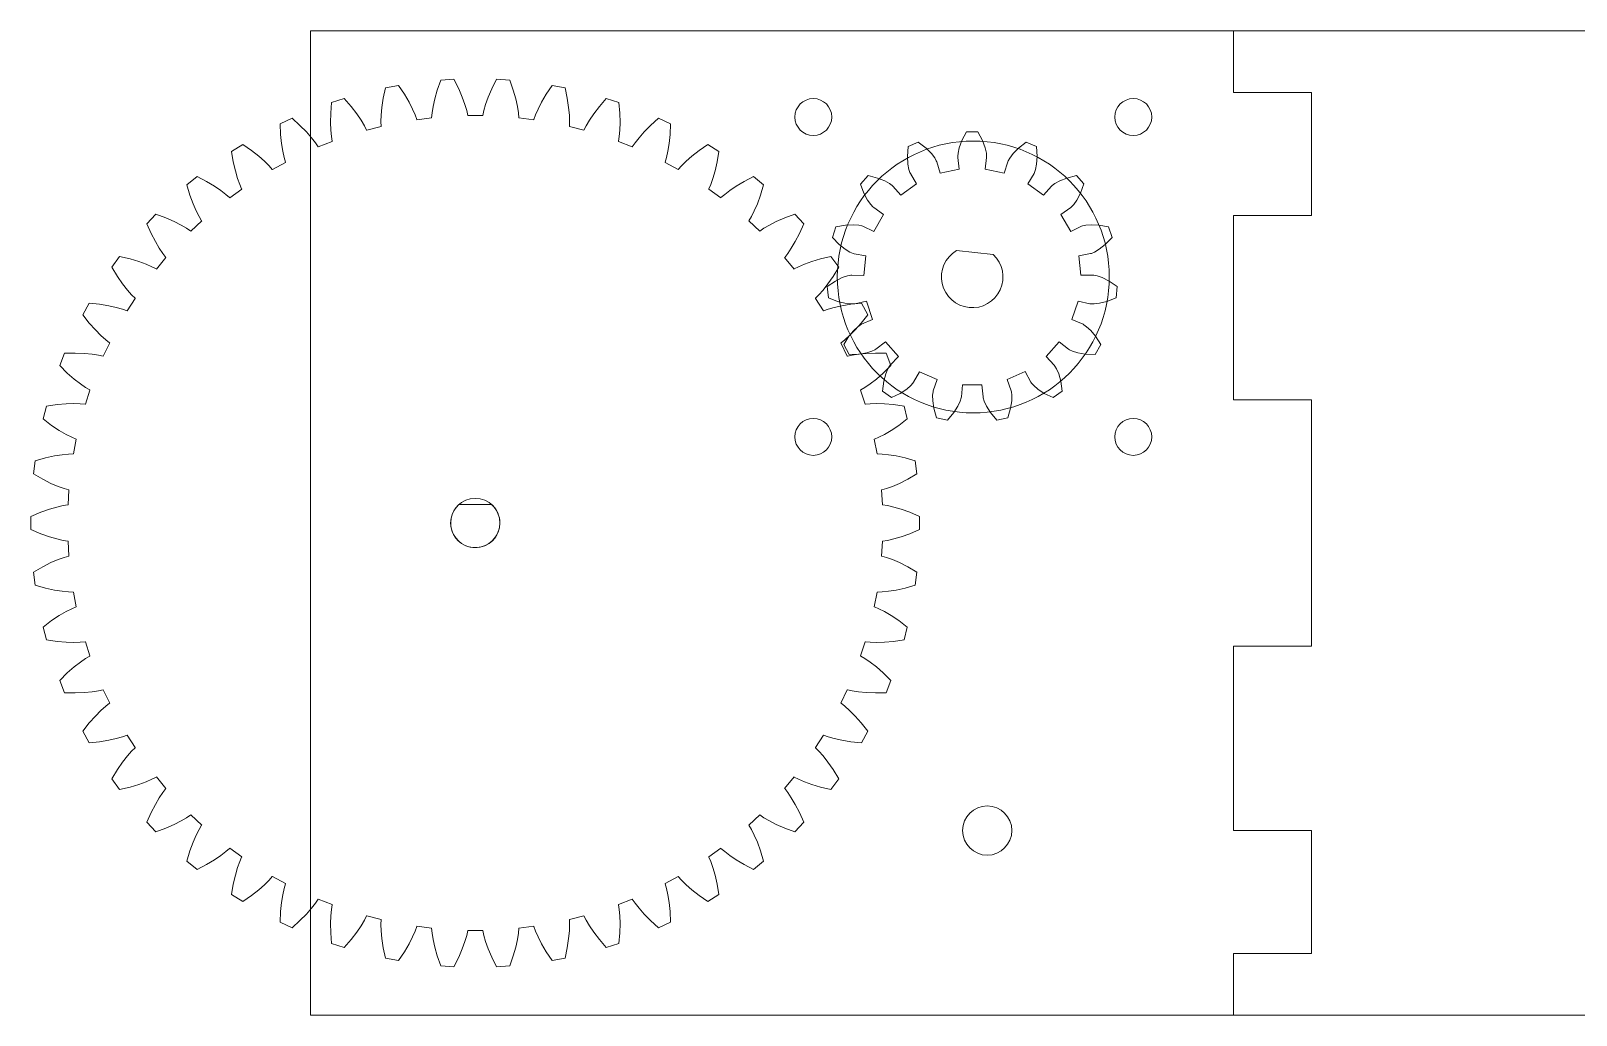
# Model space of a CAD drawing. Header units: millimetres. Extents: x -23 to 323, y -14 to 80.
# Drawn here: x -22.7 to 102.8, y 0 to 80 of the extents above; entities that cross this region are included whole.
import ezdxf

# ---------------------------------------------------------------- set-up
doc = ezdxf.new("R2010")
doc.units = ezdxf.units.MM
doc.layers.get('0').update_dxf_attribs({"lineweight": 0})

# ---------------------------------------------------------------- blocks, each defined once
blk = doc.blocks.new('SY35ST36-1004A')
for centre, radius in [((-13, 13), 1.5), ((13, 13), 1.5), ((0, 0), 11.05), ((-13, -13), 1.5), ((13, -13), 1.5)]:
    blk.add_circle(centre, radius)
blk = doc.blocks.new('4mm d')
at = {"lineweight": 0}
blk.add_line((-1.32, 1.5), (1.32, 1.5), dxfattribs=at)
for start, end in [(131.4096, 0), (0, 48.5904)]:
    blk.add_arc((0, 0), 2, start, end, dxfattribs=at)
blk = doc.blocks.new('4mm_cp250_pa20_t50')
for p, q in [((-7.475, 34.523), (-7.294, 35.367)), ((-7.294, 35.367), (-6.237, 35.568)), ((-6.237, 35.568), (-5.758, 34.85)), ((-3.293, 34.468), (-3.09, 35.187)), ((-3.09, 35.187), (-2.804, 36.002)), ((-2.804, 36.002), (-1.73, 36.07)), ((-1.73, 36.07), (-1.345, 35.297)), ((-1.345, 35.297), (-1.053, 34.609)), ((1.053, 34.609), (1.345, 35.297)), ((1.345, 35.297), (1.73, 36.07)), ((1.73, 36.07), (2.804, 36.002)), ((2.804, 36.002), (3.09, 35.187)), ((3.09, 35.187), (3.293, 34.468)), ((5.758, 34.85), (6.237, 35.568)), ((6.237, 35.568), (7.294, 35.367)), ((7.294, 35.367), (7.475, 34.523)), ((-11.743, 33.314), (-11.669, 34.174)), ((-11.669, 34.174), (-10.646, 34.506)), ((-10.646, 34.506), (-10.081, 33.854)), ((-7.587, 33.784), (-7.475, 34.523)), ((-5.758, 34.85), (-5.383, 34.204)), ((-5.383, 34.204), (-5.097, 33.641)), ((-3.429, 33.851), (-3.293, 34.468)), ((-1.053, 34.609), (-0.84, 34.014)), ((-0.84, 34.014), (-0.696, 33.518)), ((0.696, 33.518), (0.84, 34.014)), ((0.84, 34.014), (1.053, 34.609)), ((3.293, 34.468), (3.429, 33.851)), ((5.097, 33.641), (5.383, 34.204)), ((5.383, 34.204), (5.758, 34.85)), ((7.475, 34.523), (7.587, 33.784)), ((10.081, 33.854), (10.646, 34.506)), ((10.646, 34.506), (11.669, 34.174)), ((11.669, 34.174), (11.743, 33.314)), ((-15.86, 32.442), (-14.887, 32.9)), ((-14.887, 32.9), (-14.244, 32.323)), ((-11.761, 32.566), (-11.743, 33.314)), ((-10.081, 33.854), (-9.627, 33.26)), ((-9.627, 33.26), (-9.273, 32.737)), ((-9.273, 32.737), (-9.01, 32.292)), ((-7.662, 32.638), (-7.645, 33.155)), ((-7.645, 33.155), (-7.587, 33.784)), ((-5.097, 33.641), (-4.891, 33.167)), ((-4.891, 33.167), (-4.754, 32.791)), ((-4.754, 32.791), (-4.752, 32.779)), ((-4.752, 32.779), (-3.55, 32.931)), ((-3.551, 32.943), (-3.51, 33.341)), ((-3.55, 32.931), (-3.551, 32.943)), ((-3.51, 33.341), (-3.429, 33.851)), ((-0.696, 33.518), (-0.606, 33.128)), ((-0.606, 33.128), (-0.606, 33.117)), ((-0.606, 33.117), (0.606, 33.117)), ((0.606, 33.128), (0.696, 33.518)), ((0.606, 33.117), (0.606, 33.128)), ((3.429, 33.851), (3.51, 33.341)), ((3.51, 33.341), (3.551, 32.943)), ((3.551, 32.943), (3.55, 32.931)), ((3.55, 32.931), (4.752, 32.78)), ((4.752, 32.78), (4.754, 32.791)), ((4.754, 32.791), (4.891, 33.167)), ((4.891, 33.167), (5.097, 33.641)), ((7.587, 33.784), (7.645, 33.155)), ((7.645, 33.155), (7.662, 32.638)), ((9.01, 32.292), (9.273, 32.737)), ((9.273, 32.737), (9.627, 33.26)), ((9.627, 33.26), (10.081, 33.854)), ((11.743, 33.314), (11.761, 32.566)), ((14.244, 32.323), (14.887, 32.9)), ((14.887, 32.9), (15.86, 32.442)), ((-15.826, 31.579), (-15.86, 32.442)), ((-15.75, 30.836), (-15.826, 31.579)), ((-14.244, 32.323), (-13.72, 31.791)), ((-13.72, 31.791), (-13.303, 31.316)), ((-11.74, 31.935), (-11.761, 32.566)), ((-11.692, 31.421), (-11.74, 31.935)), ((-11.632, 31.025), (-11.692, 31.421)), ((-9.01, 32.292), (-8.826, 31.937)), ((-8.826, 31.937), (-8.823, 31.925)), ((-8.823, 31.925), (-7.648, 32.227)), ((-7.651, 32.238), (-7.662, 32.638)), ((-7.648, 32.227), (-7.651, 32.238)), ((7.651, 32.238), (7.648, 32.227)), ((7.648, 32.227), (8.823, 31.926)), ((7.662, 32.638), (7.651, 32.238)), ((8.823, 31.926), (8.826, 31.937)), ((8.826, 31.937), (9.01, 32.292)), ((11.692, 31.421), (11.632, 31.025)), ((11.74, 31.935), (11.692, 31.421)), ((11.761, 32.566), (11.74, 31.935)), ((13.303, 31.316), (13.72, 31.791)), ((13.72, 31.791), (14.244, 32.323)), ((15.826, 31.579), (15.75, 30.836)), ((15.86, 32.442), (15.826, 31.579)), ((-19.801, 30.198), (-18.893, 30.774)), ((-19.659, 29.347), (-19.801, 30.198)), ((-18.893, 30.774), (-18.183, 30.283)), ((-18.183, 30.283), (-17.596, 29.821)), ((-15.65, 30.212), (-15.75, 30.836)), ((-15.538, 29.708), (-15.65, 30.212)), ((-13.303, 31.316), (-12.986, 30.908)), ((-12.986, 30.908), (-12.759, 30.579)), ((-12.759, 30.579), (-12.755, 30.569)), ((-12.755, 30.569), (-11.628, 31.015)), ((-11.628, 31.015), (-11.632, 31.025)), ((11.632, 31.025), (11.628, 31.014)), ((11.628, 31.014), (12.754, 30.568)), ((12.754, 30.568), (12.759, 30.579)), ((12.759, 30.579), (12.986, 30.908)), ((12.986, 30.908), (13.303, 31.316)), ((15.65, 30.212), (15.538, 29.708)), ((15.75, 30.836), (15.65, 30.212)), ((17.596, 29.821), (18.183, 30.283)), ((18.183, 30.283), (18.893, 30.774)), ((18.893, 30.774), (19.801, 30.198)), ((19.801, 30.198), (19.659, 29.347)), ((-19.491, 28.618), (-19.659, 29.347)), ((-17.596, 29.821), (-17.123, 29.402)), ((-17.123, 29.402), (-16.758, 29.037)), ((-16.758, 29.037), (-16.491, 28.738)), ((-16.485, 28.728), (-15.423, 29.313)), ((-15.428, 29.323), (-15.538, 29.708)), ((-15.423, 29.313), (-15.428, 29.323)), ((15.428, 29.323), (15.423, 29.313)), ((15.423, 29.313), (16.486, 28.729)), ((15.538, 29.708), (15.428, 29.323)), ((16.491, 28.738), (16.758, 29.037)), ((16.758, 29.037), (17.123, 29.402)), ((17.123, 29.402), (17.596, 29.821)), ((19.659, 29.347), (19.491, 28.618)), ((-23.43, 27.478), (-22.601, 28.164)), ((-22.601, 28.164), (-21.835, 27.765)), ((-21.835, 27.765), (-21.195, 27.38)), ((-19.313, 28.012), (-19.491, 28.618)), ((-19.139, 27.526), (-19.313, 28.012)), ((-16.491, 28.738), (-16.485, 28.728)), ((16.486, 28.729), (16.491, 28.738)), ((19.313, 28.012), (19.139, 27.526)), ((19.491, 28.618), (19.313, 28.012)), ((21.195, 27.38), (21.835, 27.765)), ((21.835, 27.765), (22.601, 28.164)), ((22.601, 28.164), (23.43, 27.478)), ((-23.182, 26.651), (-23.43, 27.478)), ((-22.924, 25.95), (-23.182, 26.651)), ((-21.195, 27.38), (-20.673, 27.024)), ((-20.673, 27.024), (-20.265, 26.708)), ((-20.265, 26.708), (-19.963, 26.445)), ((-19.963, 26.445), (-19.956, 26.435)), ((-19.956, 26.435), (-18.975, 27.148)), ((-18.982, 27.158), (-19.139, 27.526)), ((-18.975, 27.148), (-18.982, 27.158)), ((18.982, 27.158), (18.975, 27.148)), ((18.975, 27.148), (19.956, 26.436)), ((19.139, 27.526), (18.982, 27.158)), ((19.956, 26.436), (19.963, 26.445)), ((19.963, 26.445), (20.265, 26.708)), ((20.265, 26.708), (20.673, 27.024)), ((20.673, 27.024), (21.195, 27.38)), ((23.182, 26.651), (22.924, 25.95)), ((23.43, 27.478), (23.182, 26.651)), ((-22.672, 25.371), (-22.924, 25.95)), ((-22.438, 24.91), (-22.672, 25.371)), ((22.672, 25.371), (22.438, 24.91)), ((22.924, 25.95), (22.672, 25.371)), ((-26.689, 24.325), (-25.953, 25.109)), ((-26.34, 23.536), (-26.689, 24.325)), ((-25.953, 25.109), (-25.143, 24.81)), ((-25.143, 24.81), (-24.459, 24.508)), ((-24.459, 24.508), (-23.897, 24.22)), ((-23.897, 24.22), (-23.452, 23.957)), ((-23.452, 23.957), (-23.12, 23.734)), ((-23.112, 23.726), (-22.228, 24.556)), ((-22.236, 24.565), (-22.438, 24.91)), ((-22.228, 24.556), (-22.236, 24.565)), ((22.236, 24.565), (22.228, 24.556)), ((22.228, 24.556), (23.112, 23.726)), ((22.438, 24.91), (22.236, 24.565)), ((23.12, 23.734), (23.452, 23.957)), ((23.452, 23.957), (23.897, 24.22)), ((23.897, 24.22), (24.459, 24.508)), ((24.459, 24.508), (25.143, 24.81)), ((25.143, 24.81), (25.953, 25.109)), ((25.953, 25.109), (26.689, 24.325)), ((26.689, 24.325), (26.34, 23.536)), ((-25.995, 22.872), (-26.34, 23.536)), ((-25.673, 22.329), (-25.995, 22.872)), ((-23.12, 23.734), (-23.112, 23.726)), ((23.112, 23.726), (23.12, 23.734)), ((25.995, 22.872), (25.673, 22.329)), ((26.34, 23.536), (25.995, 22.872)), ((-29.527, 20.788), (-28.895, 21.658)), ((-28.895, 21.658), (-28.054, 21.463)), ((-28.054, 21.463), (-27.338, 21.249)), ((-25.903, 20.643), (-25.131, 21.577)), ((-25.383, 21.902), (-25.673, 22.329)), ((-25.139, 21.584), (-25.383, 21.902)), ((-25.131, 21.577), (-25.139, 21.584)), ((25.139, 21.584), (25.13, 21.577)), ((25.13, 21.577), (25.903, 20.643)), ((25.383, 21.902), (25.139, 21.584)), ((25.673, 22.329), (25.383, 21.902)), ((27.338, 21.249), (28.054, 21.463)), ((28.054, 21.463), (28.895, 21.658)), ((28.895, 21.658), (29.527, 20.788)), ((-29.082, 20.049), (-29.527, 20.788)), ((-27.338, 21.249), (-26.744, 21.034)), ((-26.744, 21.034), (-26.27, 20.829)), ((-26.27, 20.829), (-25.912, 20.65)), ((-25.912, 20.65), (-25.903, 20.643)), ((25.903, 20.643), (25.912, 20.65)), ((25.912, 20.65), (26.27, 20.829)), ((26.27, 20.829), (26.744, 21.034)), ((26.744, 21.034), (27.338, 21.249)), ((29.527, 20.788), (29.082, 20.049)), ((-28.657, 19.434), (-29.082, 20.049)), ((-28.269, 18.935), (-28.657, 19.434)), ((-27.928, 18.548), (-28.269, 18.935)), ((28.269, 18.935), (27.928, 18.548)), ((28.657, 19.434), (28.269, 18.935)), ((29.082, 20.049), (28.657, 19.434)), ((-31.9, 16.923), (-31.382, 17.866)), ((-31.382, 17.866), (-30.523, 17.778)), ((-30.523, 17.778), (-29.786, 17.655)), ((-29.786, 17.655), (-29.17, 17.516)), ((-28.286, 17.233), (-27.636, 18.256)), ((-27.646, 18.263), (-27.928, 18.548)), ((-27.636, 18.256), (-27.646, 18.263)), ((27.646, 18.263), (27.637, 18.257)), ((27.637, 18.257), (28.286, 17.233)), ((27.928, 18.548), (27.646, 18.263)), ((29.17, 17.516), (29.786, 17.655)), ((29.786, 17.655), (30.523, 17.778)), ((30.523, 17.778), (31.382, 17.866)), ((31.382, 17.866), (31.9, 16.923)), ((-31.365, 16.246), (-31.9, 16.923)), ((-29.17, 17.516), (-28.673, 17.372)), ((-28.673, 17.372), (-28.296, 17.239)), ((-28.296, 17.239), (-28.286, 17.233)), ((28.286, 17.233), (28.296, 17.239)), ((28.296, 17.239), (28.673, 17.372)), ((28.673, 17.372), (29.17, 17.516)), ((31.9, 16.923), (31.365, 16.246)), ((-30.867, 15.689), (-31.365, 16.246)), ((-30.419, 15.243), (-30.867, 15.689)), ((-30.032, 14.901), (-30.419, 15.243)), ((30.419, 15.243), (30.032, 14.901)), ((30.867, 15.689), (30.419, 15.243)), ((31.365, 16.246), (30.867, 15.689)), ((-33.373, 13.792), (-32.511, 13.812)), ((-32.511, 13.812), (-31.764, 13.783)), ((-30.223, 13.552), (-29.707, 14.649)), ((-29.717, 14.654), (-30.032, 14.901)), ((-29.707, 14.649), (-29.717, 14.654)), ((29.717, 14.654), (29.707, 14.649)), ((29.707, 14.649), (30.224, 13.552)), ((30.032, 14.901), (29.717, 14.654)), ((31.764, 13.783), (32.511, 13.812)), ((32.511, 13.812), (33.373, 13.792)), ((-33.769, 12.792), (-33.373, 13.792)), ((-33.154, 12.187), (-33.769, 12.792)), ((-31.764, 13.783), (-31.135, 13.722)), ((-31.135, 13.722), (-30.625, 13.642)), ((-30.625, 13.642), (-30.234, 13.557)), ((-30.234, 13.557), (-30.223, 13.552)), ((30.224, 13.552), (30.234, 13.557)), ((30.234, 13.557), (30.625, 13.642)), ((30.625, 13.642), (31.135, 13.722)), ((31.135, 13.722), (31.764, 13.783)), ((33.769, 12.792), (33.154, 12.187)), ((33.373, 13.792), (33.769, 12.792)), ((-32.59, 11.696), (-33.154, 12.187)), ((-32.09, 11.31), (-32.59, 11.696)), ((-31.663, 11.02), (-32.09, 11.31)), ((32.09, 11.31), (31.663, 11.02)), ((32.59, 11.696), (32.09, 11.31)), ((33.154, 12.187), (32.59, 11.696)), ((-31.684, 9.658), (-31.309, 10.81)), ((-31.32, 10.814), (-31.663, 11.02)), ((-31.309, 10.81), (-31.32, 10.814)), ((31.32, 10.814), (31.309, 10.81)), ((31.309, 10.81), (31.683, 9.658)), ((31.663, 11.02), (31.32, 10.814)), ((-35.106, 8.458), (-34.839, 9.501)), ((-34.839, 9.501), (-33.985, 9.628)), ((-33.985, 9.628), (-33.241, 9.693)), ((-33.241, 9.693), (-32.609, 9.712)), ((-32.609, 9.712), (-32.093, 9.696)), ((-32.093, 9.696), (-31.694, 9.661)), ((-31.694, 9.661), (-31.684, 9.658)), ((31.683, 9.658), (31.694, 9.661)), ((31.694, 9.661), (32.093, 9.696)), ((32.093, 9.696), (32.609, 9.712)), ((32.609, 9.712), (33.241, 9.693)), ((33.241, 9.693), (33.985, 9.628)), ((33.985, 9.628), (34.839, 9.501)), ((34.839, 9.501), (35.106, 8.458)), ((-34.42, 7.935), (-35.106, 8.458)), ((-33.799, 7.52), (-34.42, 7.935)), ((34.42, 7.935), (33.799, 7.52)), ((35.106, 8.458), (34.42, 7.935)), ((-33.254, 7.199), (-33.799, 7.52)), ((-32.794, 6.964), (-33.254, 7.199)), ((-32.428, 6.803), (-32.794, 6.964)), ((-32.644, 5.61), (-32.417, 6.801)), ((-32.417, 6.801), (-32.428, 6.803)), ((32.428, 6.803), (32.417, 6.801)), ((32.417, 6.801), (32.644, 5.61)), ((32.794, 6.964), (32.428, 6.803)), ((33.254, 7.199), (32.794, 6.964)), ((33.799, 7.52), (33.254, 7.199)), ((-35.89, 3.992), (-35.755, 5.059)), ((-35.755, 5.059), (-34.924, 5.293)), ((-34.924, 5.293), (-34.193, 5.451)), ((-34.193, 5.451), (-33.569, 5.548)), ((-33.569, 5.548), (-33.055, 5.597)), ((-33.055, 5.597), (-32.655, 5.612)), ((-32.655, 5.612), (-32.644, 5.61)), ((32.644, 5.61), (32.655, 5.612)), ((32.655, 5.612), (33.055, 5.597)), ((33.055, 5.597), (33.569, 5.548)), ((33.569, 5.548), (34.193, 5.451)), ((34.193, 5.451), (34.924, 5.293)), ((34.924, 5.293), (35.755, 5.059)), ((35.755, 5.059), (35.89, 3.992)), ((-35.143, 3.559), (-35.89, 3.992)), ((35.89, 3.992), (35.143, 3.559)), ((-34.475, 3.224), (-35.143, 3.559)), ((-33.894, 2.975), (-34.475, 3.224)), ((-33.409, 2.799), (-33.894, 2.975)), ((-33.025, 2.685), (-33.409, 2.799)), ((-33.09, 1.474), (-33.013, 2.684)), ((-33.013, 2.684), (-33.025, 2.685)), ((33.025, 2.685), (33.013, 2.684)), ((33.013, 2.684), (33.09, 1.474)), ((33.409, 2.799), (33.025, 2.685)), ((33.894, 2.975), (33.409, 2.799)), ((34.475, 3.224), (33.894, 2.975)), ((35.143, 3.559), (34.475, 3.224)), ((-34.607, 1.122), (-34, 1.297)), ((-34, 1.297), (-33.496, 1.41)), ((-33.496, 1.41), (-33.101, 1.475)), ((-33.101, 1.475), (-33.09, 1.474)), ((33.09, 1.474), (33.101, 1.475)), ((33.101, 1.475), (33.496, 1.41)), ((33.496, 1.41), (34, 1.297)), ((34, 1.297), (34.607, 1.122)), ((-36.107, 0.538), (-35.312, 0.874)), ((-36.107, -0.538), (-36.107, 0.538)), ((-35.312, 0.874), (-34.607, 1.122)), ((34.607, 1.122), (35.312, 0.874)), ((35.312, 0.874), (36.107, 0.538)), ((36.107, 0.538), (36.107, -0.538)), ((-35.312, -0.874), (-36.107, -0.538)), ((-34.607, -1.122), (-35.312, -0.874)), ((-34, -1.297), (-34.607, -1.122)), ((34.607, -1.122), (34, -1.297)), ((35.312, -0.874), (34.607, -1.122)), ((36.107, -0.538), (35.312, -0.874)), ((-33.496, -1.41), (-34, -1.297)), ((-33.101, -1.475), (-33.496, -1.41)), ((-33.09, -1.474), (-33.101, -1.475)), ((-33.013, -2.684), (-33.09, -1.474)), ((33.09, -1.474), (33.013, -2.684)), ((33.101, -1.475), (33.09, -1.474)), ((33.496, -1.41), (33.101, -1.475)), ((34, -1.297), (33.496, -1.41)), ((-35.89, -3.992), (-35.143, -3.559)), ((-35.143, -3.559), (-34.475, -3.224)), ((-34.475, -3.224), (-33.894, -2.975)), ((-33.894, -2.975), (-33.409, -2.799)), ((-33.409, -2.799), (-33.025, -2.685)), ((-33.025, -2.685), (-33.013, -2.684)), ((33.013, -2.684), (33.025, -2.685)), ((33.025, -2.685), (33.409, -2.799)), ((33.409, -2.799), (33.894, -2.975)), ((33.894, -2.975), (34.475, -3.224)), ((34.475, -3.224), (35.143, -3.559)), ((35.143, -3.559), (35.89, -3.992)), ((-35.755, -5.059), (-35.89, -3.992)), ((35.89, -3.992), (35.755, -5.059)), ((-34.924, -5.293), (-35.755, -5.059)), ((-34.193, -5.451), (-34.924, -5.293)), ((-33.569, -5.548), (-34.193, -5.451)), ((-33.055, -5.597), (-33.569, -5.548)), ((-32.655, -5.612), (-33.055, -5.597)), ((-32.644, -5.61), (-32.655, -5.612)), ((-32.417, -6.801), (-32.644, -5.61)), ((32.644, -5.61), (32.417, -6.801)), ((32.655, -5.612), (32.644, -5.61)), ((33.055, -5.597), (32.655, -5.612)), ((33.569, -5.548), (33.055, -5.597)), ((34.193, -5.451), (33.569, -5.548)), ((34.924, -5.293), (34.193, -5.451)), ((35.755, -5.059), (34.924, -5.293)), ((-34.42, -7.935), (-33.799, -7.52)), ((-33.799, -7.52), (-33.254, -7.199)), ((-33.254, -7.199), (-32.794, -6.964)), ((-32.794, -6.964), (-32.428, -6.803)), ((-32.428, -6.803), (-32.417, -6.801)), ((32.417, -6.801), (32.428, -6.803)), ((32.428, -6.803), (32.794, -6.964)), ((32.794, -6.964), (33.254, -7.199)), ((33.254, -7.199), (33.799, -7.52)), ((33.799, -7.52), (34.42, -7.935)), ((-35.106, -8.458), (-34.42, -7.935)), ((-34.839, -9.501), (-35.106, -8.458)), ((34.42, -7.935), (35.106, -8.458)), ((35.106, -8.458), (34.839, -9.501)), ((-33.985, -9.628), (-34.839, -9.501)), ((-33.241, -9.693), (-33.985, -9.628)), ((-32.609, -9.712), (-33.241, -9.693)), ((-32.093, -9.696), (-32.609, -9.712)), ((-31.694, -9.661), (-32.093, -9.696)), ((-31.683, -9.658), (-31.694, -9.661)), ((-31.309, -10.81), (-31.683, -9.658)), ((31.684, -9.658), (31.309, -10.81)), ((31.694, -9.661), (31.684, -9.658)), ((32.093, -9.696), (31.694, -9.661)), ((32.609, -9.712), (32.093, -9.696)), ((33.241, -9.693), (32.609, -9.712)), ((33.985, -9.628), (33.241, -9.693)), ((34.839, -9.501), (33.985, -9.628)), ((-32.09, -11.31), (-31.663, -11.02)), ((-31.663, -11.02), (-31.32, -10.814)), ((-31.32, -10.814), (-31.309, -10.81)), ((31.309, -10.81), (31.32, -10.814)), ((31.32, -10.814), (31.663, -11.02)), ((31.663, -11.02), (32.09, -11.31)), ((-33.769, -12.792), (-33.154, -12.187)), ((-33.154, -12.187), (-32.59, -11.696)), ((-32.59, -11.696), (-32.09, -11.31)), ((32.09, -11.31), (32.59, -11.696)), ((32.59, -11.696), (33.154, -12.187)), ((33.154, -12.187), (33.769, -12.792)), ((-33.373, -13.792), (-33.769, -12.792)), ((-32.511, -13.812), (-33.373, -13.792)), ((-31.764, -13.783), (-32.511, -13.812)), ((-31.135, -13.722), (-31.764, -13.783)), ((-30.625, -13.642), (-31.135, -13.722)), ((-30.234, -13.557), (-30.625, -13.642)), ((-30.224, -13.552), (-30.234, -13.557)), ((-29.707, -14.649), (-30.224, -13.552)), ((30.223, -13.552), (29.707, -14.649)), ((30.234, -13.557), (30.223, -13.552)), ((30.625, -13.642), (30.234, -13.557)), ((31.135, -13.722), (30.625, -13.642)), ((31.764, -13.783), (31.135, -13.722)), ((32.511, -13.812), (31.764, -13.783)), ((33.373, -13.792), (32.511, -13.812)), ((33.769, -12.792), (33.373, -13.792)), ((-30.419, -15.243), (-30.032, -14.901)), ((-30.032, -14.901), (-29.717, -14.654)), ((-29.717, -14.654), (-29.707, -14.649)), ((29.707, -14.649), (29.717, -14.654)), ((29.717, -14.654), (30.032, -14.901)), ((30.032, -14.901), (30.419, -15.243)), ((-31.9, -16.923), (-31.365, -16.246)), ((-31.365, -16.246), (-30.867, -15.689)), ((-30.867, -15.689), (-30.419, -15.243)), ((30.419, -15.243), (30.867, -15.689)), ((30.867, -15.689), (31.365, -16.246)), ((31.365, -16.246), (31.9, -16.923)), ((-31.382, -17.866), (-31.9, -16.923)), ((-29.17, -17.516), (-29.786, -17.655)), ((-28.673, -17.372), (-29.17, -17.516)), ((-28.296, -17.239), (-28.673, -17.372)), ((-28.286, -17.233), (-28.296, -17.239)), ((-27.637, -18.257), (-28.286, -17.233)), ((28.286, -17.233), (27.636, -18.256)), ((28.296, -17.239), (28.286, -17.233)), ((28.673, -17.372), (28.296, -17.239)), ((29.17, -17.516), (28.673, -17.372)), ((29.786, -17.655), (29.17, -17.516)), ((31.9, -16.923), (31.382, -17.866)), ((-30.523, -17.778), (-31.382, -17.866)), ((-29.786, -17.655), (-30.523, -17.778)), ((-28.269, -18.935), (-27.928, -18.548)), ((-27.928, -18.548), (-27.646, -18.263)), ((-27.646, -18.263), (-27.637, -18.257)), ((27.636, -18.256), (27.646, -18.263)), ((27.646, -18.263), (27.928, -18.548)), ((27.928, -18.548), (28.269, -18.935)), ((30.523, -17.778), (29.786, -17.655)), ((31.382, -17.866), (30.523, -17.778)), ((-29.527, -20.788), (-29.082, -20.049)), ((-29.082, -20.049), (-28.657, -19.434)), ((-28.657, -19.434), (-28.269, -18.935)), ((28.269, -18.935), (28.657, -19.434)), ((28.657, -19.434), (29.082, -20.049)), ((29.082, -20.049), (29.527, -20.788)), ((-28.895, -21.658), (-29.527, -20.788)), ((-27.338, -21.249), (-28.054, -21.463)), ((-26.744, -21.034), (-27.338, -21.249)), ((-26.27, -20.829), (-26.744, -21.034)), ((-25.912, -20.65), (-26.27, -20.829)), ((-25.903, -20.643), (-25.912, -20.65)), ((-25.13, -21.577), (-25.903, -20.643)), ((25.903, -20.643), (25.131, -21.577)), ((25.912, -20.65), (25.903, -20.643)), ((26.27, -20.829), (25.912, -20.65)), ((26.744, -21.034), (26.27, -20.829)), ((27.338, -21.249), (26.744, -21.034)), ((28.054, -21.463), (27.338, -21.249)), ((29.527, -20.788), (28.895, -21.658)), ((-28.054, -21.463), (-28.895, -21.658)), ((-25.995, -22.872), (-25.673, -22.329)), ((-25.673, -22.329), (-25.383, -21.902)), ((-25.383, -21.902), (-25.139, -21.584)), ((-25.139, -21.584), (-25.13, -21.577)), ((25.131, -21.577), (25.139, -21.584)), ((25.139, -21.584), (25.383, -21.902)), ((25.383, -21.902), (25.673, -22.329)), ((25.673, -22.329), (25.995, -22.872)), ((28.895, -21.658), (28.054, -21.463)), ((-26.689, -24.325), (-26.34, -23.536)), ((-26.34, -23.536), (-25.995, -22.872)), ((-23.12, -23.734), (-23.452, -23.957)), ((-23.112, -23.726), (-23.12, -23.734)), ((-22.228, -24.556), (-23.112, -23.726)), ((23.112, -23.726), (22.228, -24.556)), ((23.12, -23.734), (23.112, -23.726)), ((23.452, -23.957), (23.12, -23.734)), ((25.995, -22.872), (26.34, -23.536)), ((26.34, -23.536), (26.689, -24.325)), ((-25.953, -25.109), (-26.689, -24.325)), ((-25.143, -24.81), (-25.953, -25.109)), ((-24.459, -24.508), (-25.143, -24.81)), ((-23.897, -24.22), (-24.459, -24.508)), ((-23.452, -23.957), (-23.897, -24.22)), ((-22.672, -25.371), (-22.438, -24.91)), ((-22.438, -24.91), (-22.236, -24.565)), ((-22.236, -24.565), (-22.228, -24.556)), ((22.228, -24.556), (22.236, -24.565)), ((22.236, -24.565), (22.438, -24.91)), ((22.438, -24.91), (22.672, -25.371)), ((23.897, -24.22), (23.452, -23.957)), ((24.459, -24.508), (23.897, -24.22)), ((25.143, -24.81), (24.459, -24.508)), ((25.953, -25.109), (25.143, -24.81)), ((26.689, -24.325), (25.953, -25.109)), ((-23.182, -26.651), (-22.924, -25.95)), ((-22.924, -25.95), (-22.672, -25.371)), ((22.672, -25.371), (22.924, -25.95)), ((22.924, -25.95), (23.182, -26.651)), ((-23.43, -27.478), (-23.182, -26.651)), ((-22.601, -28.164), (-23.43, -27.478)), ((-21.195, -27.38), (-21.835, -27.765)), ((-20.673, -27.024), (-21.195, -27.38)), ((-20.265, -26.708), (-20.673, -27.024)), ((-19.963, -26.445), (-20.265, -26.708)), ((-19.956, -26.436), (-19.963, -26.445)), ((-18.975, -27.148), (-19.956, -26.436)), ((-19.313, -28.012), (-19.139, -27.526)), ((-19.139, -27.526), (-18.982, -27.158)), ((-18.982, -27.158), (-18.975, -27.148)), ((19.956, -26.435), (18.975, -27.148)), ((18.975, -27.148), (18.982, -27.158)), ((18.982, -27.158), (19.139, -27.526)), ((19.139, -27.526), (19.313, -28.012)), ((19.963, -26.445), (19.956, -26.435)), ((20.265, -26.708), (19.963, -26.445)), ((20.673, -27.024), (20.265, -26.708)), ((21.195, -27.38), (20.673, -27.024)), ((21.835, -27.765), (21.195, -27.38)), ((23.43, -27.478), (22.601, -28.164)), ((23.182, -26.651), (23.43, -27.478)), ((-21.835, -27.765), (-22.601, -28.164)), ((-19.659, -29.347), (-19.491, -28.618)), ((-19.491, -28.618), (-19.313, -28.012)), ((-16.491, -28.738), (-16.758, -29.037)), ((-16.486, -28.729), (-16.491, -28.738)), ((-15.423, -29.313), (-16.486, -28.729)), ((16.485, -28.728), (15.423, -29.313)), ((16.491, -28.738), (16.485, -28.728)), ((16.758, -29.037), (16.491, -28.738)), ((19.313, -28.012), (19.491, -28.618)), ((19.491, -28.618), (19.659, -29.347)), ((22.601, -28.164), (21.835, -27.765)), ((-19.801, -30.198), (-19.659, -29.347)), ((-17.596, -29.821), (-18.183, -30.283)), ((-17.123, -29.402), (-17.596, -29.821)), ((-16.758, -29.037), (-17.123, -29.402)), ((-15.65, -30.212), (-15.538, -29.708)), ((-15.538, -29.708), (-15.428, -29.323)), ((-15.428, -29.323), (-15.423, -29.313)), ((15.423, -29.313), (15.428, -29.323)), ((15.428, -29.323), (15.538, -29.708)), ((15.538, -29.708), (15.65, -30.212)), ((17.123, -29.402), (16.758, -29.037)), ((17.596, -29.821), (17.123, -29.402)), ((18.183, -30.283), (17.596, -29.821)), ((19.659, -29.347), (19.801, -30.198)), ((-18.893, -30.774), (-19.801, -30.198)), ((-18.183, -30.283), (-18.893, -30.774)), ((-15.826, -31.579), (-15.75, -30.836)), ((-15.75, -30.836), (-15.65, -30.212)), ((-13.303, -31.316), (-13.72, -31.791)), ((-12.986, -30.908), (-13.303, -31.316)), ((-12.759, -30.579), (-12.986, -30.908)), ((-12.754, -30.568), (-12.759, -30.579)), ((-11.628, -31.014), (-12.754, -30.568)), ((-11.692, -31.421), (-11.632, -31.025)), ((-11.632, -31.025), (-11.628, -31.014)), ((12.755, -30.569), (11.628, -31.015)), ((11.628, -31.015), (11.632, -31.025)), ((11.632, -31.025), (11.692, -31.421)), ((12.759, -30.579), (12.755, -30.569)), ((12.986, -30.908), (12.759, -30.579)), ((13.303, -31.316), (12.986, -30.908)), ((13.72, -31.791), (13.303, -31.316)), ((15.65, -30.212), (15.75, -30.836)), ((15.75, -30.836), (15.826, -31.579)), ((18.893, -30.774), (18.183, -30.283)), ((19.801, -30.198), (18.893, -30.774)), ((-15.86, -32.442), (-15.826, -31.579)), ((-14.887, -32.9), (-15.86, -32.442)), ((-14.244, -32.323), (-14.887, -32.9)), ((-13.72, -31.791), (-14.244, -32.323)), ((-11.761, -32.566), (-11.74, -31.935)), ((-11.743, -33.314), (-11.761, -32.566)), ((-11.74, -31.935), (-11.692, -31.421)), ((-9.01, -32.292), (-9.273, -32.737)), ((-8.826, -31.937), (-9.01, -32.292)), ((-8.823, -31.926), (-8.826, -31.937)), ((-7.648, -32.227), (-8.823, -31.926)), ((-7.662, -32.638), (-7.651, -32.238)), ((-7.645, -33.155), (-7.662, -32.638)), ((-7.651, -32.238), (-7.648, -32.227)), ((7.662, -32.638), (7.645, -33.155)), ((8.823, -31.925), (7.648, -32.227)), ((7.648, -32.227), (7.651, -32.238)), ((7.651, -32.238), (7.662, -32.638)), ((8.826, -31.937), (8.823, -31.925)), ((9.01, -32.292), (8.826, -31.937)), ((9.273, -32.737), (9.01, -32.292)), ((11.692, -31.421), (11.74, -31.935)), ((11.74, -31.935), (11.761, -32.566)), ((11.761, -32.566), (11.743, -33.314)), ((14.244, -32.323), (13.72, -31.791)), ((14.887, -32.9), (14.244, -32.323)), ((15.86, -32.442), (14.887, -32.9)), ((15.826, -31.579), (15.86, -32.442)), ((-11.669, -34.174), (-11.743, -33.314)), ((-10.081, -33.854), (-10.646, -34.506)), ((-9.627, -33.26), (-10.081, -33.854)), ((-9.273, -32.737), (-9.627, -33.26)), ((-7.587, -33.784), (-7.645, -33.155)), ((-7.475, -34.523), (-7.587, -33.784)), ((-5.097, -33.641), (-5.383, -34.204)), ((-4.891, -33.167), (-5.097, -33.641)), ((-4.754, -32.791), (-4.891, -33.167)), ((-4.752, -32.78), (-4.754, -32.791)), ((-3.55, -32.931), (-4.752, -32.78)), ((-3.551, -32.943), (-3.55, -32.931)), ((-3.51, -33.341), (-3.551, -32.943)), ((-3.429, -33.851), (-3.51, -33.341)), ((-3.293, -34.468), (-3.429, -33.851)), ((-0.696, -33.518), (-0.84, -34.014)), ((-0.606, -33.128), (-0.696, -33.518)), ((0.606, -33.117), (-0.606, -33.117)), ((-0.606, -33.117), (-0.606, -33.128)), ((0.606, -33.128), (0.606, -33.117)), ((0.696, -33.518), (0.606, -33.128)), ((0.84, -34.014), (0.696, -33.518)), ((3.429, -33.851), (3.293, -34.468)), ((3.51, -33.341), (3.429, -33.851)), ((3.551, -32.943), (3.51, -33.341)), ((4.752, -32.779), (3.55, -32.931)), ((3.55, -32.931), (3.551, -32.943)), ((4.754, -32.791), (4.752, -32.779)), ((4.891, -33.167), (4.754, -32.791)), ((5.097, -33.641), (4.891, -33.167)), ((5.383, -34.204), (5.097, -33.641)), ((7.587, -33.784), (7.475, -34.523)), ((7.645, -33.155), (7.587, -33.784)), ((9.627, -33.26), (9.273, -32.737)), ((10.081, -33.854), (9.627, -33.26)), ((10.646, -34.506), (10.081, -33.854)), ((11.743, -33.314), (11.669, -34.174)), ((-10.646, -34.506), (-11.669, -34.174)), ((-7.294, -35.367), (-7.475, -34.523)), ((-5.758, -34.85), (-6.237, -35.568)), ((-5.383, -34.204), (-5.758, -34.85)), ((-3.09, -35.187), (-3.293, -34.468)), ((-1.053, -34.609), (-1.345, -35.297)), ((-0.84, -34.014), (-1.053, -34.609)), ((1.053, -34.609), (0.84, -34.014)), ((1.345, -35.297), (1.053, -34.609)), ((3.293, -34.468), (3.09, -35.187)), ((5.758, -34.85), (5.383, -34.204)), ((6.237, -35.568), (5.758, -34.85)), ((7.475, -34.523), (7.294, -35.367)), ((11.669, -34.174), (10.646, -34.506)), ((-6.237, -35.568), (-7.294, -35.367)), ((-2.804, -36.002), (-3.09, -35.187)), ((-1.73, -36.07), (-2.804, -36.002)), ((-1.345, -35.297), (-1.73, -36.07)), ((1.73, -36.07), (1.345, -35.297)), ((2.804, -36.002), (1.73, -36.07)), ((3.09, -35.187), (2.804, -36.002)), ((7.294, -35.367), (6.237, -35.568))]:
    blk.add_line(p, q)
blk.add_blockref('4mm d', (0, 0))
blk = doc.blocks.new('5mm d')
at = {"lineweight": 0}
blk.add_line((-1.5, 2), (1.5, 2), dxfattribs=at)
blk.add_arc((0, 0), 2.5, 126.8699, 53.1301, dxfattribs=at)
blk = doc.blocks.new('5mm_cp150_pa20_t15')
for p, q in [((-1.987, 10.942), (-1.687, 11.685)), ((-1.687, 11.685), (-0.78, 11.78)), ((-0.78, 11.78), (-0.332, 11.116)), ((2.636, 10.804), (3.212, 11.361)), ((3.212, 11.361), (4.079, 11.079)), ((-6.293, 9.989), (-5.504, 10.445)), ((-5.504, 10.445), (-4.824, 10.02)), ((-2.194, 9.898), (-2.142, 10.34)), ((-2.142, 10.34), (-1.987, 10.942)), ((-0.332, 11.116), (-0.055, 10.559)), ((-0.055, 10.559), (0.088, 10.138)), ((0.088, 10.138), (0.139, 9.876)), ((2.022, 9.934), (2.249, 10.317)), ((2.249, 10.317), (2.636, 10.804)), ((4.079, 11.079), (4.218, 10.29)), ((4.218, 10.29), (4.244, 9.669)), ((-6.266, 9.188), (-6.293, 9.989)), ((-6.162, 8.575), (-6.266, 9.188)), ((-4.824, 10.02), (-4.345, 9.624)), ((-4.345, 9.624), (-4.043, 9.297)), ((-4.043, 9.297), (-3.889, 9.079)), ((-3.889, 9.079), (-3.848, 9.001)), ((-3.848, 9.001), (-3.465, 8.106)), ((-2.19, 9.631), (-2.194, 9.898)), ((-2.178, 9.544), (-2.19, 9.631)), ((-1.961, 8.593), (-2.178, 9.544)), ((0.146, 9.788), (0.131, 8.813)), ((0.131, 8.813), (1.705, 8.649)), ((0.139, 9.876), (0.146, 9.788)), ((1.705, 8.649), (1.893, 9.604)), ((1.893, 9.604), (1.917, 9.689)), ((1.917, 9.689), (2.022, 9.934)), ((4.114, 8.882), (3.705, 7.999)), ((4.144, 8.965), (4.114, 8.882)), ((4.204, 9.226), (4.144, 8.965)), ((4.244, 9.669), (4.204, 9.226)), ((6.251, 8.51), (6.802, 8.798)), ((6.802, 8.798), (7.555, 9.072)), ((7.555, 9.072), (8.233, 8.462)), ((-6.03, 8.15), (-6.162, 8.575)), ((-5.918, 7.908), (-6.03, 8.15)), ((-5.871, 7.833), (-5.918, 7.908)), ((-5.287, 7.054), (-5.871, 7.833)), ((-3.465, 8.106), (-1.961, 8.593)), ((3.705, 7.999), (5.075, 7.208)), ((5.075, 7.208), (5.635, 8.004)), ((5.635, 8.004), (5.692, 8.072)), ((5.692, 8.072), (5.888, 8.253)), ((5.888, 8.253), (6.251, 8.51)), ((8.039, 7.685), (7.81, 7.106)), ((8.233, 8.462), (8.039, 7.685)), ((-9.812, 6.565), (-9.276, 7.303)), ((-9.461, 5.845), (-9.812, 6.565)), ((-9.276, 7.303), (-8.483, 7.192)), ((-8.483, 7.192), (-7.884, 7.025)), ((-7.884, 7.025), (-7.475, 6.849)), ((-7.475, 6.849), (-7.246, 6.712)), ((-7.246, 6.712), (-7.176, 6.658)), ((-7.176, 6.658), (-6.462, 5.995)), ((-6.462, 5.995), (-5.287, 7.054)), ((7.371, 6.441), (6.638, 5.8)), ((7.432, 6.504), (7.371, 6.441)), ((7.593, 6.718), (7.432, 6.504)), ((7.81, 7.106), (7.593, 6.718)), ((-9.117, 5.327), (-9.461, 5.845)), ((-8.823, 4.993), (-9.117, 5.327)), ((6.638, 5.8), (7.568, 4.52)), ((8.404, 5.02), (8.483, 5.059)), ((8.483, 5.059), (8.736, 5.145)), ((8.736, 5.145), (9.172, 5.232)), ((9.172, 5.232), (9.793, 5.271)), ((9.793, 5.271), (10.592, 5.215)), ((10.592, 5.215), (10.963, 4.382)), ((-8.622, 4.817), (-8.823, 4.993)), ((-8.549, 4.768), (-8.622, 4.817)), ((-7.699, 4.294), (-8.549, 4.768)), ((-8.342, 2.848), (-7.699, 4.294)), ((7.568, 4.52), (8.404, 5.02)), ((10.963, 4.382), (10.47, 3.751)), ((-11.634, 2.007), (-11.444, 2.899)), ((-11.444, 2.899), (-10.675, 3.12)), ((-10.675, 3.12), (-10.059, 3.211)), ((-10.059, 3.211), (-9.614, 3.216)), ((-9.614, 3.216), (-9.349, 3.184)), ((-9.349, 3.184), (-9.264, 3.163)), ((-9.264, 3.163), (-8.342, 2.848)), ((9.354, 2.886), (8.423, 2.599)), ((8.423, 2.599), (8.753, 1.052)), ((9.435, 2.919), (9.354, 2.886)), ((9.669, 3.049), (9.435, 2.919)), ((10.025, 3.315), (9.669, 3.049)), ((10.47, 3.751), (10.025, 3.315)), ((-11.021, 1.492), (-11.634, 2.007)), ((-10.495, 1.158), (-11.021, 1.492)), ((-10.091, 0.972), (-10.495, 1.158)), ((-9.836, 0.894), (-10.091, 0.972)), ((-9.749, 0.878), (-9.836, 0.894)), ((-8.78, 0.791), (-9.749, 0.878)), ((-8.78, -0.791), (-8.78, 0.791)), ((8.753, 1.052), (9.719, 1.168)), ((9.719, 1.168), (9.807, 1.171)), ((9.807, 1.171), (10.073, 1.147)), ((10.073, 1.147), (10.507, 1.049)), ((10.507, 1.049), (11.09, 0.832)), ((11.09, 0.832), (11.797, 0.456)), ((11.797, 0.456), (11.797, -0.456)), ((-11.021, -1.492), (-10.495, -1.158)), ((-10.495, -1.158), (-10.091, -0.972)), ((-10.091, -0.972), (-9.836, -0.894)), ((-9.836, -0.894), (-9.749, -0.878)), ((-9.749, -0.878), (-8.78, -0.791)), ((8.752, -1.052), (8.423, -2.599)), ((9.719, -1.168), (8.752, -1.052)), ((9.807, -1.171), (9.719, -1.168)), ((10.073, -1.147), (9.807, -1.171)), ((10.507, -1.049), (10.073, -1.147)), ((11.09, -0.832), (10.507, -1.049)), ((11.797, -0.456), (11.09, -0.832)), ((-11.634, -2.007), (-11.021, -1.492)), ((-11.444, -2.899), (-11.634, -2.007)), ((-10.675, -3.12), (-11.444, -2.899)), ((-10.059, -3.211), (-10.675, -3.12)), ((-9.614, -3.216), (-10.059, -3.211)), ((-9.349, -3.184), (-9.614, -3.216)), ((-9.264, -3.163), (-9.349, -3.184)), ((-8.342, -2.848), (-9.264, -3.163)), ((-7.699, -4.294), (-8.342, -2.848)), ((8.423, -2.599), (9.354, -2.886)), ((9.354, -2.886), (9.435, -2.919)), ((9.435, -2.919), (9.669, -3.049)), ((9.669, -3.049), (10.025, -3.315)), ((10.025, -3.315), (10.47, -3.751)), ((10.47, -3.751), (10.963, -4.382)), ((-9.117, -5.327), (-8.823, -4.993)), ((-8.823, -4.993), (-8.622, -4.817)), ((-8.622, -4.817), (-8.549, -4.768)), ((-8.549, -4.768), (-7.699, -4.294)), ((7.568, -4.52), (6.638, -5.8)), ((8.404, -5.02), (7.568, -4.52)), ((8.483, -5.059), (8.404, -5.02)), ((10.963, -4.382), (10.592, -5.215)), ((-9.812, -6.565), (-9.461, -5.845)), ((-9.461, -5.845), (-9.117, -5.327)), ((-6.462, -5.995), (-7.176, -6.658)), ((-5.287, -7.054), (-6.462, -5.995)), ((6.638, -5.8), (7.371, -6.441)), ((8.736, -5.145), (8.483, -5.059)), ((9.172, -5.232), (8.736, -5.145)), ((9.793, -5.271), (9.172, -5.232)), ((10.592, -5.215), (9.793, -5.271)), ((-9.276, -7.303), (-9.812, -6.565)), ((-8.483, -7.192), (-9.276, -7.303)), ((-7.884, -7.025), (-8.483, -7.192)), ((-7.475, -6.849), (-7.884, -7.025)), ((-7.246, -6.712), (-7.475, -6.849)), ((-7.176, -6.658), (-7.246, -6.712)), ((-5.871, -7.833), (-5.287, -7.054)), ((5.075, -7.208), (3.705, -7.999)), ((5.635, -8.004), (5.075, -7.208)), ((7.371, -6.441), (7.432, -6.504)), ((7.432, -6.504), (7.593, -6.718)), ((7.593, -6.718), (7.81, -7.106)), ((7.81, -7.106), (8.039, -7.685)), ((-6.266, -9.188), (-6.162, -8.575)), ((-6.162, -8.575), (-6.03, -8.15)), ((-6.03, -8.15), (-5.918, -7.908)), ((-5.918, -7.908), (-5.871, -7.833)), ((-3.465, -8.106), (-3.848, -9.001)), ((-1.961, -8.594), (-3.465, -8.106)), ((-2.178, -9.544), (-1.961, -8.594)), ((1.705, -8.648), (0.131, -8.813)), ((1.893, -9.604), (1.705, -8.648)), ((3.705, -7.999), (4.114, -8.882)), ((5.692, -8.072), (5.635, -8.004)), ((5.888, -8.253), (5.692, -8.072)), ((6.251, -8.51), (5.888, -8.253)), ((6.802, -8.798), (6.251, -8.51)), ((8.233, -8.462), (7.555, -9.072)), ((8.039, -7.685), (8.233, -8.462)), ((-6.293, -9.989), (-6.266, -9.188)), ((-5.504, -10.445), (-6.293, -9.989)), ((-4.824, -10.02), (-5.504, -10.445)), ((-4.345, -9.624), (-4.824, -10.02)), ((-4.043, -9.297), (-4.345, -9.624)), ((-3.889, -9.079), (-4.043, -9.297)), ((-3.848, -9.001), (-3.889, -9.079)), ((-2.194, -9.898), (-2.19, -9.631)), ((-2.142, -10.34), (-2.194, -9.898)), ((-2.19, -9.631), (-2.178, -9.544)), ((0.139, -9.876), (0.088, -10.138)), ((0.131, -8.813), (0.146, -9.788)), ((0.146, -9.788), (0.139, -9.876)), ((1.917, -9.689), (1.893, -9.604)), ((2.022, -9.934), (1.917, -9.689)), ((2.249, -10.317), (2.022, -9.934)), ((4.114, -8.882), (4.144, -8.965)), ((4.144, -8.965), (4.204, -9.226)), ((4.204, -9.226), (4.244, -9.669)), ((4.244, -9.669), (4.218, -10.29)), ((7.555, -9.072), (6.802, -8.798)), ((-1.987, -10.942), (-2.142, -10.34)), ((-1.687, -11.685), (-1.987, -10.942)), ((-0.332, -11.116), (-0.78, -11.78)), ((-0.055, -10.559), (-0.332, -11.116)), ((0.088, -10.138), (-0.055, -10.559)), ((2.636, -10.804), (2.249, -10.317)), ((3.212, -11.361), (2.636, -10.804)), ((4.079, -11.079), (3.212, -11.361)), ((4.218, -10.29), (4.079, -11.079)), ((-0.78, -11.78), (-1.687, -11.685))]:
    blk.add_line(p, q)
at = {"lineweight": 0}
blk.add_blockref('5mm d', (0, 0), dxfattribs=at)
blk = doc.blocks.new('gears')
blk.add_blockref('4mm_cp250_pa20_t50', (13.4, 40))
at = {"rotation": 354}
blk.add_blockref('5mm_cp150_pa20_t15', (53.78, 60), dxfattribs=at)

msp = doc.modelspace()

# ---------------------------------------------------------------- linework, layer by layer
at = {"lineweight": 0}
for p, q in [((0, 0), (0, 80)), ((0, 80), (75, 80)), ((75, 80), (75, 80)), ((75, 80), (75, 80)), ((75, 80), (75, 75)), ((75, 80), (225, 80)), ((80, 80), (80, 80)), ((75, 75), (81.35, 75)), ((81.35, 75), (81.35, 65)), ((75, 65), (75, 50)), ((81.35, 65), (75, 65)), ((75, 50), (81.35, 50)), ((80, 50), (80, 50)), ((80, 50), (80, 50)), ((81.35, 50), (81.35, 30)), ((75, 30), (75, 15)), ((81.35, 30), (75, 30)), ((75, 15), (81.35, 15)), ((81.35, 15), (81.35, 5)), ((75, 5), (75, 0)), ((81.35, 5), (75, 5)), ((75, 0), (0, 0)), ((75, 0), (225, 0))]:
    msp.add_line(p, q, dxfattribs=at)
msp.add_circle((13.4, 40), 2)
msp.add_circle((55, 15), 2, dxfattribs=at)

# ---------------------------------------------------------------- block references
for name, p in [('gears', (0, 0)), ('SY35ST36-1004A', (53.8662, 60.0001))]:
    msp.add_blockref(name, p)

doc.saveas('drawing.dxf')
